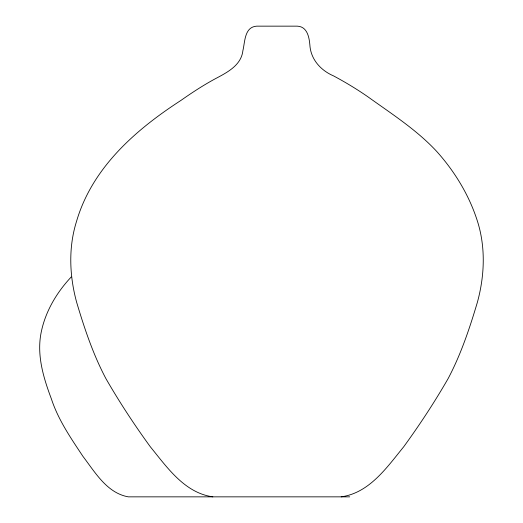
<?xml version="1.0" encoding="UTF-8"?>
<svg xmlns="http://www.w3.org/2000/svg" width="523" height="523" viewBox="0 0 523 523"><rect width="100%" height="100%" fill="white"/><g stroke="black" fill="none" stroke-linecap="round" stroke-linejoin="round"><path stroke-width="0.78" d="M71.22 276.987C56.236 292.919 44.632 312.761 40.781 334.472C36.963 356.536 43.729 378.495 51.411 398.957C58.282 419.936 70.912 438.228 83.007 456.455C95.121 472.334 106.999 493.078 128.318 496.85L349.71 496.85M341.199 496.85C369.519 492.888 386.955 467.314 403.71 446.779C419.675 424.82 434.626 402.063 448.159 378.528C460.9 354.45 469.602 328.437 477.355 302.392C484.56 276.151 485.775 247.791 477.571 221.615C469.393 195.602 454.918 171.74 436.764 151.487C416.831 129.979 391.936 114.047 368.264 97.062C357.15 89.309 345.526 82.314 333.589 75.913C320.697 70.402 310.675 59.308 309.858 44.867C309.158 37.015 307.197 26.562 297.254 26.15L256.78 26.15C244.339 26.902 245.052 41.866 242.901 50.587C241.286 65.395 227.008 72.534 215.313 78.751C203.388 85.19 192.033 92.61 180.958 100.403C135.483 129.848 92.14 167.739 76.463 221.615C68.258 247.791 69.474 276.151 76.678 302.392C84.432 328.437 93.133 354.45 105.868 378.528C119.407 402.063 134.359 424.82 150.323 446.779C167.072 467.314 184.508 492.888 212.835 496.85"/></g></svg>
